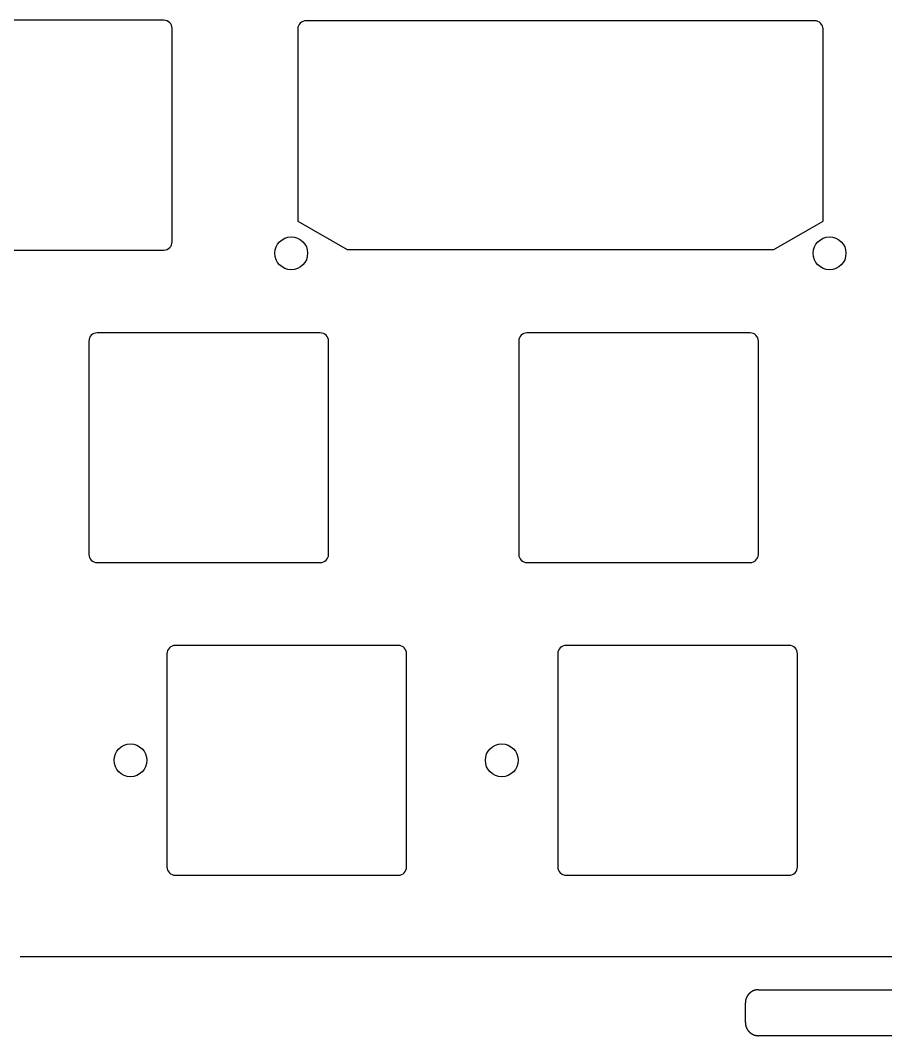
# Model space of a CAD drawing. Header units: millimetres. Extents: x -11 to 340, y -118 to 18.
# Drawn here: x 221.9 to 274.6, y -116.8 to -54.9 of the extents above; entities that cross this region are included whole.
import ezdxf

# ---------------------------------------------------------------- set-up
doc = ezdxf.new("R2010")
doc.units = ezdxf.units.MM
doc.header["$MEASUREMENT"] = 0
doc.layers.get('0').update_dxf_attribs({"linetype": 'CONTINUOUS'})
doc.layers.add('BLACK', color=7, linetype='CONTINUOUS')

msp = doc.modelspace()

# ---------------------------------------------------------------- linework, layer by layer
for points in [[(238.79375, -55.4375), (238.79375, -67.1555), (241.79375, -68.8875), (267.79375, -68.8875), (270.79375, -67.1555), (270.79375, -55.4375, 0.414213562), (270.29375, -54.9375), (239.29375, -54.9375, 0.414212391)], [(226.065834, -74.462548), (226.065834, -87.462548, 0.414212391), (226.565834, -87.962548), (240.165834, -87.962548, 0.414213562), (240.665834, -87.462548), (240.665834, -74.462548, 0.414213562), (240.165834, -73.962548), (226.565834, -73.962548, 0.414212391)], [(252.257046, -74.4625), (252.257046, -87.4625, 0.414212391), (252.757046, -87.9625), (266.357046, -87.9625, 0.414213562), (266.857046, -87.4625), (266.857046, -74.4625, 0.414213562), (266.357046, -73.9625), (252.757046, -73.9625, 0.414212391)], [(244.925, -93.012525), (231.325, -93.012525, 0.414212391), (230.825, -93.512525), (230.825, -106.512525, 0.414212391), (231.325, -107.012525), (244.925, -107.012525, 0.414213562), (245.425, -106.512525), (245.425, -93.512525, 0.414213562)], [(255.1375, -107.012525), (268.7375, -107.012525, 0.414213562), (269.2375, -106.512525), (269.2375, -93.512525, 0.414213562), (268.7375, -93.012525), (255.1375, -93.012525, 0.414212391), (254.6375, -93.512525), (254.6375, -106.512525, 0.414212391)]]:
    msp.add_lwpolyline(points, format="xyb", close=True)
for centre in [(238.39375, -69.1125), (271.19375, -69.1125), (228.6, -100.0125), (251.221875, -100.0125)]:
    msp.add_circle(centre, 1)
at = {"layer": 'BLACK', "linetype": 'Continuous'}
for p, q in [((230.6375, -54.9125), (217.0375, -54.9125)), ((231.1375, -68.4125), (231.1375, -55.4125)), ((217.0375, -68.9125), (230.6375, -68.9125)), ((221.893425, -111.9925), (221.883381, -111.979674)), ((286.3125, -111.9925), (221.893425, -111.9925)), ((266.127304, -114.479096), (266.125736, -114.482766)), ((266.12889, -114.475436), (266.127304, -114.479096)), ((266.130495, -114.471781), (266.12889, -114.475436)), ((266.132118, -114.468136), (266.130495, -114.471781)), ((266.13376, -114.464497), (266.132118, -114.468136)), ((266.13542, -114.460868), (266.13376, -114.464497)), ((266.137098, -114.457245), (266.13542, -114.460868)), ((266.138795, -114.453632), (266.137098, -114.457245)), ((266.14051, -114.450026), (266.138795, -114.453632)), ((266.142243, -114.44643), (266.14051, -114.450026)), ((266.143995, -114.44284), (266.142243, -114.44643)), ((266.145764, -114.43926), (266.143995, -114.44284)), ((266.147552, -114.435687), (266.145764, -114.43926)), ((266.149357, -114.432125), (266.147552, -114.435687)), ((266.151181, -114.428569), (266.149357, -114.432125)), ((266.153022, -114.425024), (266.151181, -114.428569)), ((266.154882, -114.421487), (266.153022, -114.425024)), ((266.15676, -114.41796), (266.154882, -114.421487)), ((266.158655, -114.41444), (266.15676, -114.41796)), ((266.160568, -114.410931), (266.158655, -114.41444)), ((266.162499, -114.40743), (266.160568, -114.410931)), ((266.164448, -114.40394), (266.162499, -114.40743)), ((266.166414, -114.400457), (266.164448, -114.40394)), ((266.168398, -114.396986), (266.166414, -114.400457)), ((266.1704, -114.393523), (266.168398, -114.396986)), ((266.172418, -114.390071), (266.1704, -114.393523)), ((266.174455, -114.386627), (266.172418, -114.390071)), ((266.176509, -114.383194), (266.174455, -114.386627)), ((266.17858, -114.379771), (266.176509, -114.383194)), ((266.180668, -114.376358), (266.17858, -114.379771)), ((266.182775, -114.372954), (266.180668, -114.376358)), ((266.184897, -114.369562), (266.182775, -114.372954)), ((266.187038, -114.366179), (266.184897, -114.369562)), ((266.189195, -114.362807), (266.187038, -114.366179)), ((266.191369, -114.359445), (266.189195, -114.362807)), ((266.19356, -114.356095), (266.191369, -114.359445)), ((266.195769, -114.352754), (266.19356, -114.356095)), ((266.197994, -114.349425), (266.195769, -114.352754)), ((266.200236, -114.346105), (266.197994, -114.349425)), ((266.202495, -114.342798), (266.200236, -114.346105)), ((266.20477, -114.339501), (266.202495, -114.342798)), ((266.207062, -114.336215), (266.20477, -114.339501)), ((266.209371, -114.33294), (266.207062, -114.336215)), ((266.211696, -114.329678), (266.209371, -114.33294)), ((266.214038, -114.326425), (266.211696, -114.329678)), ((266.216396, -114.323185), (266.214038, -114.326425)), ((266.21877, -114.319956), (266.216396, -114.323185)), ((266.221161, -114.316739), (266.21877, -114.319956)), ((266.223568, -114.313534), (266.221161, -114.316739)), ((266.225991, -114.31034), (266.223568, -114.313534)), ((266.22843, -114.307158), (266.225991, -114.31034)), ((266.230885, -114.303989), (266.22843, -114.307158)), ((266.233356, -114.300831), (266.230885, -114.303989)), ((266.235843, -114.297686), (266.233356, -114.300831)), ((266.238346, -114.294552), (266.235843, -114.297686)), ((266.240864, -114.291432), (266.238346, -114.294552)), ((266.243399, -114.288323), (266.240864, -114.291432)), ((266.245948, -114.285227), (266.243399, -114.288323)), ((266.248514, -114.282144), (266.245948, -114.285227)), ((266.251094, -114.279073), (266.248514, -114.282144)), ((266.253691, -114.276015), (266.251094, -114.279073)), ((266.256302, -114.27297), (266.253691, -114.276015)), ((266.258929, -114.269938), (266.256302, -114.27297)), ((266.261571, -114.266919), (266.258929, -114.269938)), ((266.264228, -114.263913), (266.261571, -114.266919)), ((266.2669, -114.26092), (266.264228, -114.263913)), ((266.269587, -114.257941), (266.2669, -114.26092)), ((266.272289, -114.254975), (266.269587, -114.257941)), ((266.275006, -114.252022), (266.272289, -114.254975)), ((266.277738, -114.249083), (266.275006, -114.252022)), ((266.280484, -114.246158), (266.277738, -114.249083)), ((266.283244, -114.243246), (266.280484, -114.246158)), ((266.28602, -114.240348), (266.283244, -114.243246)), ((266.288809, -114.237464), (266.28602, -114.240348)), ((266.291613, -114.234593), (266.288809, -114.237464)), ((266.294432, -114.231737), (266.291613, -114.234593)), ((266.300111, -114.226067), (266.294432, -114.231737)), ((266.305846, -114.220454), (266.300111, -114.226067)), ((266.311636, -114.214899), (266.305846, -114.220454)), ((266.317482, -114.209401), (266.311636, -114.214899)), ((266.323381, -114.203963), (266.317482, -114.209401)), ((266.329334, -114.198584), (266.323381, -114.203963)), ((266.33534, -114.193266), (266.329334, -114.198584)), ((266.341398, -114.188008), (266.33534, -114.193266)), ((266.347508, -114.182811), (266.341398, -114.188008)), ((266.353668, -114.177676), (266.347508, -114.182811)), ((266.359878, -114.172603), (266.353668, -114.177676)), ((266.366138, -114.167593), (266.359878, -114.172603)), ((266.372446, -114.162647), (266.366138, -114.167593)), ((266.378803, -114.157765), (266.372446, -114.162647)), ((266.385206, -114.152947), (266.378803, -114.157765)), ((266.391657, -114.148194), (266.385206, -114.152947)), ((266.398153, -114.143507), (266.391657, -114.148194)), ((266.404694, -114.138885), (266.398153, -114.143507)), ((266.41128, -114.134331), (266.404694, -114.138885)), ((266.417909, -114.129843), (266.41128, -114.134331)), ((266.424582, -114.125422), (266.417909, -114.129843)), ((266.431297, -114.12107), (266.424582, -114.125422)), ((266.438054, -114.116785), (266.431297, -114.12107)), ((266.444851, -114.11257), (266.438054, -114.116785)), ((266.451689, -114.108423), (266.444851, -114.11257)), ((266.458566, -114.104346), (266.451689, -114.108423)), ((266.465482, -114.100339), (266.458566, -114.104346)), ((266.472436, -114.096402), (266.465482, -114.100339)), ((266.479427, -114.092536), (266.472436, -114.096402)), ((266.486455, -114.088741), (266.479427, -114.092536)), ((266.493519, -114.085017), (266.486455, -114.088741)), ((266.500618, -114.081366), (266.493519, -114.085017)), ((266.507752, -114.077786), (266.500618, -114.081366)), ((266.51492, -114.074278), (266.507752, -114.077786)), ((266.522121, -114.070844), (266.51492, -114.074278)), ((266.529354, -114.067482), (266.522121, -114.070844)), ((266.53662, -114.064194), (266.529354, -114.067482)), ((266.543916, -114.060979), (266.53662, -114.064194)), ((266.551243, -114.057838), (266.543916, -114.060979)), ((266.5586, -114.054772), (266.551243, -114.057838)), ((266.565986, -114.051779), (266.5586, -114.054772)), ((266.573401, -114.048862), (266.565986, -114.051779)), ((266.580844, -114.046019), (266.573401, -114.048862)), ((266.588314, -114.043251), (266.580844, -114.046019)), ((266.59581, -114.040559), (266.588314, -114.043251)), ((266.603333, -114.037942), (266.59581, -114.040559)), ((266.61088, -114.035401), (266.603333, -114.037942)), ((266.618453, -114.032936), (266.61088, -114.035401)), ((266.62605, -114.030547), (266.618453, -114.032936)), ((266.63367, -114.028235), (266.62605, -114.030547)), ((266.641314, -114.025999), (266.63367, -114.028235)), ((266.64898, -114.02384), (266.641314, -114.025999)), ((266.656667, -114.021757), (266.64898, -114.02384)), ((266.664376, -114.019752), (266.656667, -114.021757)), ((266.672106, -114.017824), (266.664376, -114.019752)), ((266.679856, -114.015973), (266.672106, -114.017824)), ((266.687625, -114.0142), (266.679856, -114.015973)), ((266.695414, -114.012504), (266.687625, -114.0142)), ((266.70322, -114.010886), (266.695414, -114.012504)), ((266.711045, -114.009346), (266.70322, -114.010886)), ((266.718888, -114.007884), (266.711045, -114.009346)), ((266.726747, -114.0065), (266.718888, -114.007884)), ((266.734623, -114.005194), (266.726747, -114.0065)), ((266.742515, -114.003967), (266.734623, -114.005194)), ((266.750422, -114.002818), (266.742515, -114.003967)), ((266.758345, -114.001748), (266.750422, -114.002818)), ((266.766282, -114.000756), (266.758345, -114.001748)), ((266.774233, -113.999843), (266.766282, -114.000756)), ((266.782197, -113.999009), (266.774233, -113.999843)), ((266.790175, -113.998254), (266.782197, -113.999009)), ((266.798166, -113.997578), (266.790175, -113.998254)), ((266.806169, -113.996982), (266.798166, -113.997578)), ((266.814184, -113.996464), (266.806169, -113.996982)), ((266.82221, -113.996026), (266.814184, -113.996464)), ((266.830248, -113.995667), (266.82221, -113.996026)), ((266.838296, -113.995388), (266.830248, -113.995667)), ((266.846354, -113.995189), (266.838296, -113.995388)), ((266.854422, -113.995069), (266.846354, -113.995189)), ((266.8625, -113.995029), (266.854422, -113.995069)), ((266.8625, -113.995029), (279.5625, -113.995029)), ((266.062514, -114.790256), (266.0625, -114.794301)), ((266.0625, -114.794301), (266.0625, -114.795029)), ((266.0625, -115.995029), (266.0625, -114.795029)), ((266.062548, -114.786215), (266.062514, -114.790256)), ((266.062601, -114.782174), (266.062548, -114.786215)), ((266.062675, -114.778138), (266.062601, -114.782174)), ((266.062768, -114.774102), (266.062675, -114.778138)), ((266.062882, -114.770071), (266.062768, -114.774102)), ((266.063015, -114.76604), (266.062882, -114.770071)), ((266.063169, -114.762014), (266.063015, -114.76604)), ((266.063342, -114.757988), (266.063169, -114.762014)), ((266.063536, -114.753968), (266.063342, -114.757988)), ((266.063749, -114.749948), (266.063536, -114.753968)), ((266.063982, -114.745933), (266.063749, -114.749948)), ((266.064235, -114.741918), (266.063982, -114.745933)), ((266.064508, -114.737909), (266.064235, -114.741918)), ((266.064801, -114.733901), (266.064508, -114.737909)), ((266.065113, -114.729898), (266.064801, -114.733901)), ((266.065446, -114.725895), (266.065113, -114.729898)), ((266.065798, -114.721899), (266.065446, -114.725895)), ((266.06617, -114.717903), (266.065798, -114.721899)), ((266.066562, -114.713912), (266.06617, -114.717903)), ((266.066974, -114.709923), (266.066562, -114.713912)), ((266.067405, -114.705939), (266.066974, -114.709923)), ((266.067856, -114.701957), (266.067405, -114.705939)), ((266.068327, -114.69798), (266.067856, -114.701957)), ((266.068818, -114.694004), (266.068327, -114.69798)), ((266.069328, -114.690035), (266.068818, -114.694004)), ((266.069858, -114.686066), (266.069328, -114.690035)), ((266.070408, -114.682104), (266.069858, -114.686066)), ((266.070978, -114.678143), (266.070408, -114.682104)), ((266.071567, -114.674189), (266.070978, -114.678143)), ((266.072176, -114.670235), (266.071567, -114.674189)), ((266.072804, -114.666289), (266.072176, -114.670235)), ((266.073453, -114.662344), (266.072804, -114.666289)), ((266.07412, -114.658405), (266.073453, -114.662344)), ((266.074808, -114.654468), (266.07412, -114.658405)), ((266.075515, -114.650538), (266.074808, -114.654468)), ((266.076242, -114.646609), (266.075515, -114.650538)), ((266.076987, -114.642688), (266.076242, -114.646609)), ((266.077753, -114.638768), (266.076987, -114.642688)), ((266.078538, -114.634855), (266.077753, -114.638768)), ((266.079343, -114.630945), (266.078538, -114.634855)), ((266.080167, -114.627041), (266.079343, -114.630945)), ((266.081011, -114.623139), (266.080167, -114.627041)), ((266.081874, -114.619245), (266.081011, -114.623139)), ((266.082757, -114.615353), (266.081874, -114.619245)), ((266.083659, -114.611469), (266.082757, -114.615353)), ((266.08458, -114.607587), (266.083659, -114.611469)), ((266.085521, -114.603712), (266.08458, -114.607587)), ((266.086481, -114.59984), (266.085521, -114.603712)), ((266.087461, -114.595976), (266.086481, -114.59984)), ((266.08846, -114.592114), (266.087461, -114.595976)), ((266.089478, -114.58826), (266.08846, -114.592114)), ((266.090515, -114.584409), (266.089478, -114.58826)), ((266.091572, -114.580566), (266.090515, -114.584409)), ((266.092648, -114.576726), (266.091572, -114.580566)), ((266.093743, -114.572894), (266.092648, -114.576726)), ((266.094858, -114.569065), (266.093743, -114.572894)), ((266.095991, -114.565244), (266.094858, -114.569065)), ((266.097144, -114.561427), (266.095991, -114.565244)), ((266.098316, -114.557618), (266.097144, -114.561427)), ((266.099507, -114.553813), (266.098316, -114.557618)), ((266.100717, -114.550016), (266.099507, -114.553813)), ((266.101947, -114.546222), (266.100717, -114.550016)), ((266.103195, -114.542438), (266.101947, -114.546222)), ((266.104462, -114.538657), (266.103195, -114.542438)), ((266.105748, -114.534884), (266.104462, -114.538657)), ((266.107054, -114.531116), (266.105748, -114.534884)), ((266.108378, -114.527357), (266.107054, -114.531116)), ((266.109721, -114.523602), (266.108378, -114.527357)), ((266.111083, -114.519856), (266.109721, -114.523602)), ((266.112464, -114.516114), (266.111083, -114.519856)), ((266.113864, -114.512381), (266.112464, -114.516114)), ((266.115282, -114.508654), (266.113864, -114.512381)), ((266.116719, -114.504935), (266.115282, -114.508654)), ((266.118176, -114.501221), (266.116719, -114.504935)), ((266.11965, -114.497516), (266.118176, -114.501221)), ((266.121144, -114.493817), (266.11965, -114.497516)), ((266.122656, -114.490126), (266.121144, -114.493817)), ((266.124187, -114.486441), (266.122656, -114.490126)), ((266.125736, -114.482766), (266.124187, -114.486441)), ((266.0625, -115.995029), (266.06254, -116.003107)), ((266.06254, -116.003107), (266.06266, -116.011175)), ((266.06266, -116.011175), (266.062859, -116.019233)), ((266.062859, -116.019233), (266.063138, -116.027282)), ((266.063138, -116.027282), (266.063497, -116.035319)), ((266.063497, -116.035319), (266.063935, -116.043345)), ((266.063935, -116.043345), (266.064453, -116.05136)), ((266.064453, -116.05136), (266.065049, -116.059363)), ((266.065049, -116.059363), (266.065725, -116.067354)), ((266.065725, -116.067354), (266.06648, -116.075332)), ((266.06648, -116.075332), (266.067314, -116.083296)), ((266.067314, -116.083296), (266.068227, -116.091247)), ((266.068227, -116.091247), (266.069219, -116.099184)), ((266.069219, -116.099184), (266.070289, -116.107107)), ((266.070289, -116.107107), (266.071438, -116.115014)), ((266.071438, -116.115014), (266.072665, -116.122906)), ((266.072665, -116.122906), (266.073971, -116.130782)), ((266.073971, -116.130782), (266.075355, -116.138641)), ((266.075355, -116.138641), (266.076817, -116.146484)), ((266.076817, -116.146484), (266.078357, -116.154309)), ((266.078357, -116.154309), (266.079975, -116.162116)), ((266.079975, -116.162116), (266.081671, -116.169904)), ((266.081671, -116.169904), (266.083444, -116.177674)), ((266.083444, -116.177674), (266.085295, -116.185423)), ((266.085295, -116.185423), (266.087223, -116.193153)), ((266.087223, -116.193153), (266.089228, -116.200862)), ((266.089228, -116.200862), (266.091311, -116.20855)), ((266.091311, -116.20855), (266.09347, -116.216215)), ((266.09347, -116.216215), (266.095706, -116.223859)), ((266.095706, -116.223859), (266.098018, -116.231479)), ((266.098018, -116.231479), (266.100407, -116.239076)), ((266.100407, -116.239076), (266.102872, -116.246649)), ((266.102872, -116.246649), (266.105413, -116.254197)), ((266.105413, -116.254197), (266.10803, -116.261719)), ((266.10803, -116.261719), (266.110722, -116.269216)), ((266.110722, -116.269216), (266.11349, -116.276686)), ((266.11349, -116.276686), (266.116333, -116.284128)), ((266.116333, -116.284128), (266.11925, -116.291543)), ((266.11925, -116.291543), (266.122243, -116.298929)), ((266.122243, -116.298929), (266.125309, -116.306286)), ((266.125309, -116.306286), (266.12845, -116.313613)), ((266.12845, -116.313613), (266.131665, -116.32091)), ((266.131665, -116.32091), (266.134953, -116.328175)), ((266.134953, -116.328175), (266.138315, -116.335408)), ((266.138315, -116.335408), (266.141749, -116.342609)), ((266.141749, -116.342609), (266.145257, -116.349777)), ((266.145257, -116.349777), (266.148837, -116.356911)), ((266.148837, -116.356911), (266.152488, -116.36401)), ((266.152488, -116.36401), (266.156212, -116.371074)), ((266.156212, -116.371074), (266.160007, -116.378102)), ((266.160007, -116.378102), (266.163873, -116.385094)), ((266.163873, -116.385094), (266.16781, -116.392048)), ((266.16781, -116.392048), (266.171817, -116.398964)), ((266.171817, -116.398964), (266.175894, -116.405841)), ((266.175894, -116.405841), (266.18004, -116.412678)), ((266.18004, -116.412678), (266.184256, -116.419476)), ((266.184256, -116.419476), (266.18854, -116.426232)), ((266.18854, -116.426232), (266.192893, -116.432947)), ((266.192893, -116.432947), (266.197314, -116.43962)), ((266.197314, -116.43962), (266.201801, -116.446249)), ((266.201801, -116.446249), (266.206356, -116.452835)), ((266.206356, -116.452835), (266.210978, -116.459376)), ((266.210978, -116.459376), (266.215665, -116.465873)), ((266.215665, -116.465873), (266.220418, -116.472323)), ((266.220418, -116.472323), (266.225236, -116.478726)), ((266.225236, -116.478726), (266.230118, -116.485083)), ((266.230118, -116.485083), (266.235064, -116.491391)), ((266.235064, -116.491391), (266.240074, -116.497651)), ((266.240074, -116.497651), (266.245147, -116.503861)), ((266.245147, -116.503861), (266.250282, -116.510021)), ((266.250282, -116.510021), (266.255478, -116.516131)), ((266.255478, -116.516131), (266.260736, -116.522189)), ((266.260736, -116.522189), (266.266055, -116.528195)), ((266.266055, -116.528195), (266.271434, -116.534148)), ((266.271434, -116.534148), (266.276872, -116.540047)), ((266.276872, -116.540047), (266.282369, -116.545893)), ((266.282369, -116.545893), (266.287925, -116.551683)), ((266.287925, -116.551683), (266.293538, -116.557418)), ((266.293538, -116.557418), (266.299208, -116.563097)), ((266.299208, -116.563097), (266.302064, -116.565916)), ((266.302064, -116.565916), (266.304934, -116.56872)), ((266.304934, -116.56872), (266.307818, -116.571509)), ((266.307818, -116.571509), (266.310717, -116.574285)), ((266.310717, -116.574285), (266.313628, -116.577045)), ((266.313628, -116.577045), (266.316554, -116.579792)), ((266.316554, -116.579792), (266.319493, -116.582523)), ((266.319493, -116.582523), (266.322446, -116.58524)), ((266.322446, -116.58524), (266.325412, -116.587942)), ((266.325412, -116.587942), (266.328391, -116.590629)), ((266.328391, -116.590629), (266.331384, -116.593301)), ((266.331384, -116.593301), (266.33439, -116.595958)), ((266.33439, -116.595958), (266.337409, -116.5986)), ((266.337409, -116.5986), (266.340441, -116.601227)), ((266.340441, -116.601227), (266.343486, -116.603838)), ((266.343486, -116.603838), (266.346544, -116.606435)), ((266.346544, -116.606435), (266.349614, -116.609015)), ((266.349614, -116.609015), (266.352698, -116.611581)), ((266.352698, -116.611581), (266.355794, -116.61413)), ((266.355794, -116.61413), (266.358902, -116.616665)), ((266.358902, -116.616665), (266.362023, -116.619183)), ((266.362023, -116.619183), (266.365156, -116.621686)), ((266.365156, -116.621686), (266.368302, -116.624173)), ((266.368302, -116.624173), (266.371459, -116.626644)), ((266.371459, -116.626644), (266.374629, -116.629099)), ((266.374629, -116.629099), (266.377811, -116.631538)), ((266.377811, -116.631538), (266.381004, -116.633961)), ((266.381004, -116.633961), (266.38421, -116.636368)), ((266.38421, -116.636368), (266.387427, -116.638759)), ((266.387427, -116.638759), (266.390656, -116.641133)), ((266.390656, -116.641133), (266.393896, -116.643491)), ((266.393896, -116.643491), (266.397148, -116.645833)), ((266.397148, -116.645833), (266.400411, -116.648158)), ((266.400411, -116.648158), (266.403686, -116.650467)), ((266.403686, -116.650467), (266.406971, -116.652759)), ((266.406971, -116.652759), (266.410269, -116.655035)), ((266.410269, -116.655035), (266.413576, -116.657293)), ((266.413576, -116.657293), (266.416895, -116.659535)), ((266.416895, -116.659535), (266.420224, -116.66176)), ((266.420224, -116.66176), (266.423565, -116.663969)), ((266.423565, -116.663969), (266.426916, -116.66616)), ((266.426916, -116.66616), (266.430278, -116.668334)), ((266.430278, -116.668334), (266.43365, -116.670491)), ((266.43365, -116.670491), (266.437033, -116.672632)), ((266.437033, -116.672632), (266.440425, -116.674754)), ((266.440425, -116.674754), (266.443829, -116.676861)), ((266.443829, -116.676861), (266.447241, -116.678949)), ((266.447241, -116.678949), (266.450665, -116.68102)), ((266.450665, -116.68102), (266.454098, -116.683074)), ((266.454098, -116.683074), (266.457541, -116.685111)), ((266.457541, -116.685111), (266.460993, -116.687129)), ((266.460993, -116.687129), (266.464457, -116.689131)), ((266.464457, -116.689131), (266.467928, -116.691115)), ((266.467928, -116.691115), (266.47141, -116.693081)), ((266.47141, -116.693081), (266.474901, -116.69503)), ((266.474901, -116.69503), (266.478402, -116.696961)), ((266.478402, -116.696961), (266.481911, -116.698874)), ((266.481911, -116.698874), (266.48543, -116.700769)), ((266.48543, -116.700769), (266.488957, -116.702647)), ((266.488957, -116.702647), (266.492495, -116.704507)), ((266.492495, -116.704507), (266.49604, -116.706348)), ((266.49604, -116.706348), (266.499595, -116.708172)), ((266.499595, -116.708172), (266.503158, -116.709977)), ((266.503158, -116.709977), (266.506731, -116.711765)), ((266.506731, -116.711765), (266.51031, -116.713534)), ((266.51031, -116.713534), (266.5139, -116.715286)), ((266.5139, -116.715286), (266.517497, -116.717019)), ((266.517497, -116.717019), (266.521103, -116.718734)), ((266.521103, -116.718734), (266.524716, -116.720431)), ((266.524716, -116.720431), (266.528339, -116.722109)), ((266.528339, -116.722109), (266.531968, -116.723769)), ((266.531968, -116.723769), (266.535607, -116.725411)), ((266.535607, -116.725411), (266.539252, -116.727034)), ((266.539252, -116.727034), (266.542906, -116.728639)), ((266.542906, -116.728639), (266.546567, -116.730225)), ((266.546567, -116.730225), (266.550236, -116.731793)), ((266.550236, -116.731793), (266.553912, -116.733342)), ((266.553912, -116.733342), (266.557597, -116.734873)), ((266.557597, -116.734873), (266.561287, -116.736385)), ((266.561287, -116.736385), (266.564987, -116.737879)), ((266.564987, -116.737879), (266.568691, -116.739353)), ((266.568691, -116.739353), (266.572405, -116.74081)), ((266.572405, -116.74081), (266.576124, -116.742247)), ((266.576124, -116.742247), (266.579852, -116.743665)), ((266.579852, -116.743665), (266.583585, -116.745065)), ((266.583585, -116.745065), (266.587326, -116.746446)), ((266.587326, -116.746446), (266.591073, -116.747808)), ((266.591073, -116.747808), (266.594828, -116.749151)), ((266.594828, -116.749151), (266.598587, -116.750475)), ((266.598587, -116.750475), (266.602355, -116.751781)), ((266.602355, -116.751781), (266.606127, -116.753067)), ((266.606127, -116.753067), (266.609908, -116.754334)), ((266.609908, -116.754334), (266.613693, -116.755582)), ((266.613693, -116.755582), (266.617486, -116.756812)), ((266.617486, -116.756812), (266.621283, -116.758022)), ((266.621283, -116.758022), (266.625089, -116.759213)), ((266.625089, -116.759213), (266.628898, -116.760385)), ((266.628898, -116.760385), (266.632715, -116.761538)), ((266.632715, -116.761538), (266.636536, -116.762671)), ((266.636536, -116.762671), (266.640365, -116.763786)), ((266.640365, -116.763786), (266.644197, -116.764881)), ((266.644197, -116.764881), (266.648037, -116.765957)), ((266.648037, -116.765957), (266.65188, -116.767014)), ((266.65188, -116.767014), (266.655731, -116.768051)), ((266.655731, -116.768051), (266.659585, -116.769069)), ((266.659585, -116.769069), (266.663446, -116.770068)), ((266.663446, -116.770068), (266.667311, -116.771048)), ((266.667311, -116.771048), (266.671183, -116.772008)), ((266.671183, -116.772008), (266.675057, -116.772949)), ((266.675057, -116.772949), (266.678939, -116.77387)), ((266.678939, -116.77387), (266.682824, -116.774772)), ((266.682824, -116.774772), (266.686716, -116.775655)), ((266.686716, -116.775655), (266.69061, -116.776518)), ((266.69061, -116.776518), (266.694512, -116.777362)), ((266.694512, -116.777362), (266.698415, -116.778186)), ((266.698415, -116.778186), (266.702326, -116.778991)), ((266.702326, -116.778991), (266.706239, -116.779776)), ((266.706239, -116.779776), (266.710158, -116.780542)), ((266.710158, -116.780542), (266.71408, -116.781287)), ((266.71408, -116.781287), (266.718008, -116.782014)), ((266.718008, -116.782014), (266.721939, -116.782721)), ((266.721939, -116.782721), (266.725876, -116.783409)), ((266.725876, -116.783409), (266.729814, -116.784076)), ((266.729814, -116.784076), (266.733759, -116.784725)), ((266.733759, -116.784725), (266.737706, -116.785353)), ((266.737706, -116.785353), (266.741659, -116.785962)), ((266.741659, -116.785962), (266.745614, -116.786551)), ((266.745614, -116.786551), (266.749575, -116.787121)), ((266.749575, -116.787121), (266.753537, -116.787671)), ((266.753537, -116.787671), (266.757505, -116.788201)), ((266.757505, -116.788201), (266.761475, -116.788711)), ((266.761475, -116.788711), (266.765451, -116.789202)), ((266.765451, -116.789202), (266.769427, -116.789673)), ((266.769427, -116.789673), (266.77341, -116.790124)), ((266.77341, -116.790124), (266.777394, -116.790555)), ((266.777394, -116.790555), (266.781383, -116.790967)), ((266.781383, -116.790967), (266.785373, -116.791359)), ((266.785373, -116.791359), (266.789369, -116.791731)), ((266.789369, -116.791731), (266.793366, -116.792083)), ((266.793366, -116.792083), (266.797369, -116.792416)), ((266.797369, -116.792416), (266.801372, -116.792728)), ((266.801372, -116.792728), (266.80538, -116.793021)), ((266.80538, -116.793021), (266.809389, -116.793294)), ((266.809389, -116.793294), (266.813404, -116.793547)), ((266.813404, -116.793547), (266.817419, -116.79378)), ((266.817419, -116.79378), (266.821439, -116.793993)), ((266.821439, -116.793993), (266.825459, -116.794187)), ((266.825459, -116.794187), (266.829485, -116.79436)), ((266.829485, -116.79436), (266.833511, -116.794514)), ((266.833511, -116.794514), (266.837542, -116.794647)), ((266.837542, -116.794647), (266.841573, -116.794761)), ((266.841573, -116.794761), (266.845609, -116.794854)), ((266.845609, -116.794854), (266.849645, -116.794928)), ((266.849645, -116.794928), (266.853686, -116.794981)), ((266.853686, -116.794981), (266.857727, -116.795015)), ((266.857727, -116.795015), (266.861772, -116.795029)), ((266.861772, -116.795029), (266.8625, -116.795029)), ((279.5625, -116.795029), (266.8625, -116.795029))]:
    msp.add_line(p, q, dxfattribs=at)
at = {"layer": 'BLACK'}
for centre, start, end in [((230.6375, -55.4125), 0, 90), ((230.6375, -68.4125), 270, 0)]:
    msp.add_arc(centre, 0.5, start, end, dxfattribs=at)

doc.saveas('drawing.dxf')
